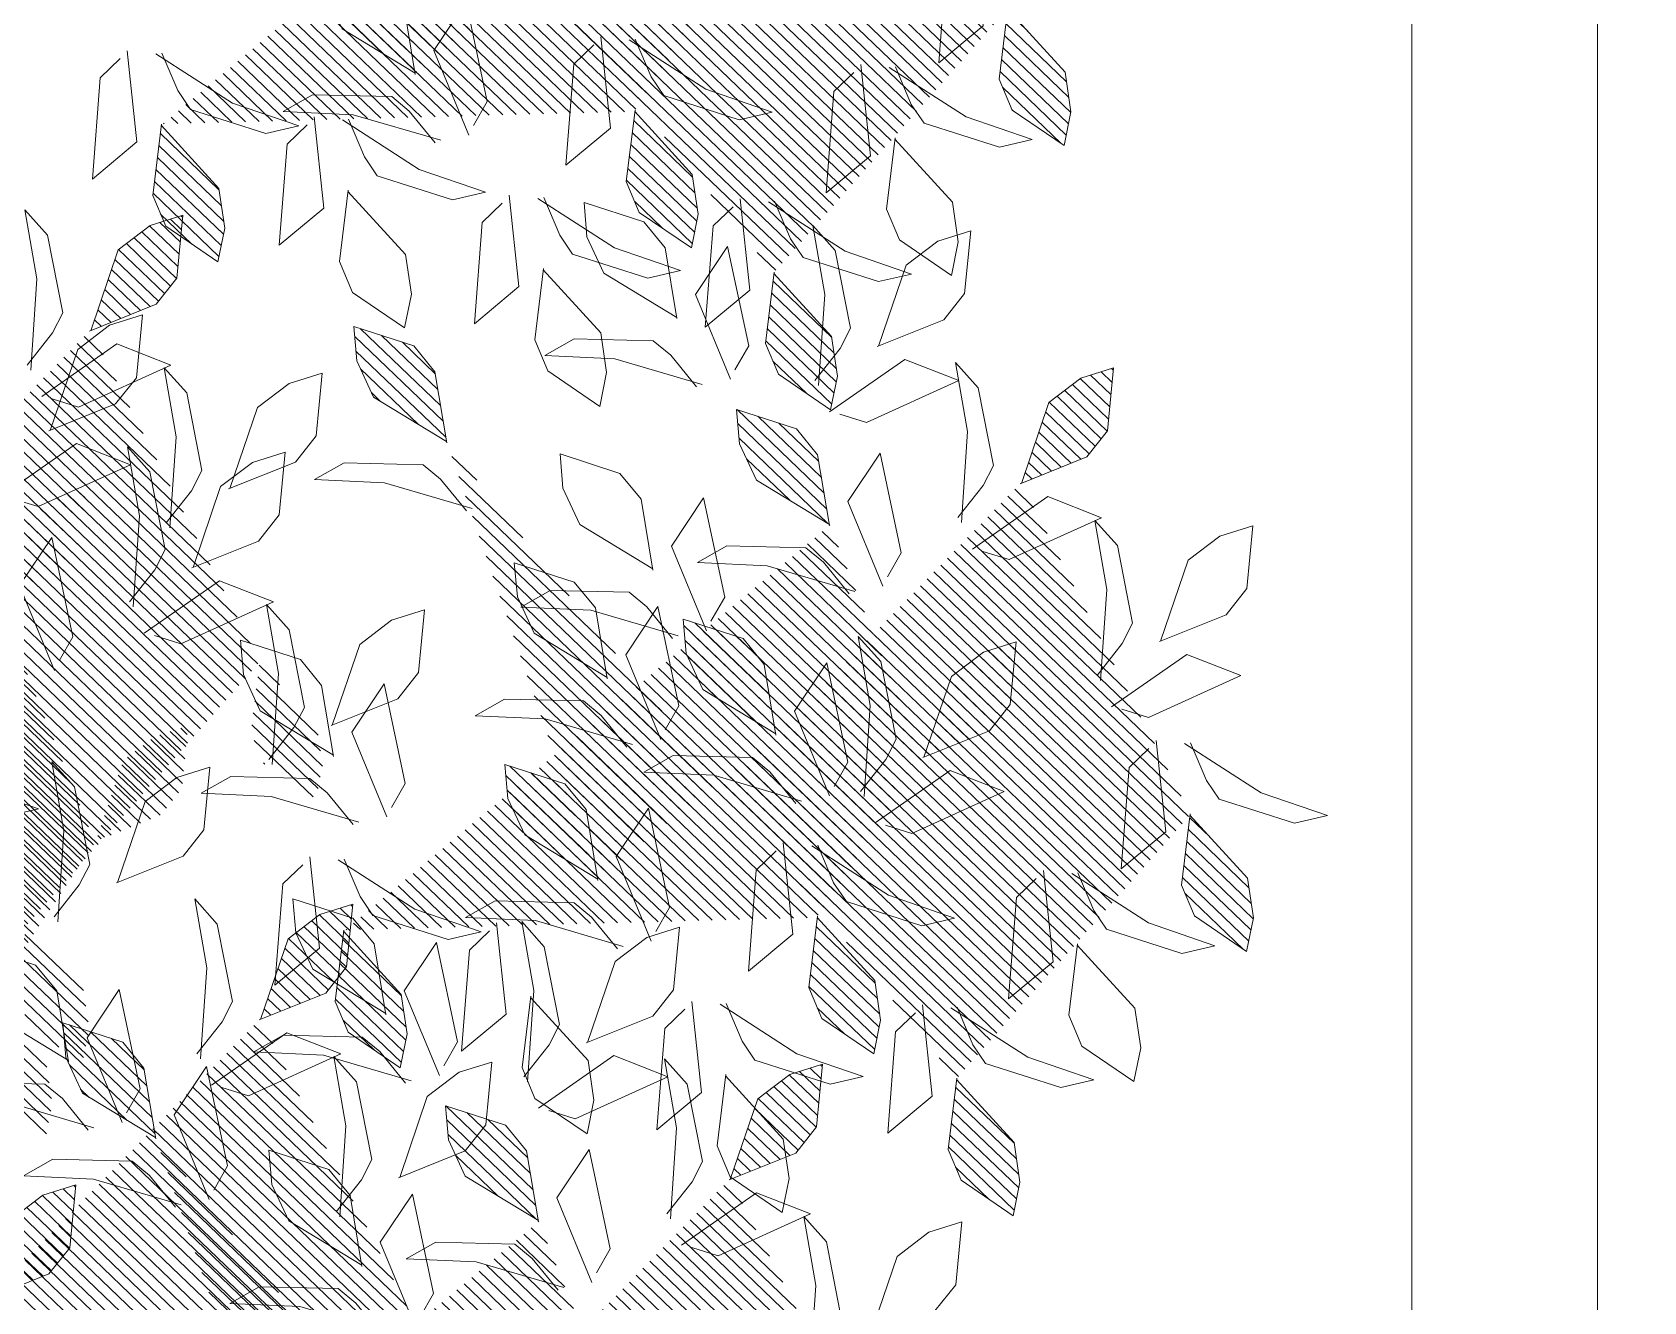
# Model space of a CAD drawing. Header units: millimetres. Extents: x 29001 to 40804, y -8833 to -5892.
# Drawn here: x 29479.36 to 29496.73, y -8328.77 to -8315.09 of the extents above; entities that cross this region are included whole.
import ezdxf

# ---------------------------------------------------------------- set-up
doc = ezdxf.new("R2010")
doc.units = ezdxf.units.MM
doc.layers.get('0').update_dxf_attribs({"lineweight": 0})
doc.layers.add('250', color=250, linetype='Continuous', lineweight=0)
doc.layers.add('xxx_Auto_Tefris_Tefris', color=32, linetype='Continuous', lineweight=0)
pattern_1 = [(45, (-1654802.367715, 54993.529817), (-0.0105615167031, 0.0105615167031), [])]
pattern_2 = [(45, (-1654802.840952, 54994.59927), (-0.0105615167031, 0.0105615167031), [])]
pattern_3 = [(45, (-1654802.583758, 54995.853821), (-0.0105615167031, 0.0105615167031), [])]
pattern_4 = [(45, (-1654801.403256, 54994.865313), (-0.0105615167031, 0.0105615167031), [])]

# ---------------------------------------------------------------- blocks, each defined once
blk = doc.blocks.new('U1')
at = {"lineweight": 0, "true_color": 0x6c822b}
h = blk.add_hatch(dxfattribs=at)
h.set_pattern_fill('ANSI31', color=67, scale=0.11949, style=0)
h.set_pattern_definition(pattern_3)
edge = h.paths.add_edge_path()
edge.add_line((-2359703.9731, 78421.9531), (-2359703.9572, 78422.0633))
edge.add_line((-2359703.9572, 78422.0633), (-2359703.9252, 78422.1041))
edge.add_line((-2359703.9252, 78422.1041), (-2359703.8329, 78422.1361))
edge.add_line((-2359703.8329, 78422.1361), (-2359703.8364, 78422.0828))
edge.add_line((-2359703.8364, 78422.0828), (-2359703.8613, 78422.0261))
edge.add_line((-2359703.8613, 78422.0261), (-2359703.9732, 78421.9551))
edge.add_line((-2359704.254, 78422.1725), (-2359704.2381, 78422.2828))
edge.add_line((-2359704.2381, 78422.2828), (-2359704.2061, 78422.3236))
edge.add_line((-2359704.2061, 78422.3236), (-2359704.1138, 78422.3555))
edge.add_line((-2359704.1138, 78422.3555), (-2359704.1173, 78422.3023))
edge.add_line((-2359704.1173, 78422.3023), (-2359704.1422, 78422.2455))
edge.add_line((-2359704.1422, 78422.2455), (-2359704.254, 78422.1745))
edge.add_line((-2359704.6405, 78422.5546), (-2359704.7447, 78422.5939))
edge.add_line((-2359704.7447, 78422.5939), (-2359704.7776, 78422.6339))
edge.add_line((-2359704.7776, 78422.6339), (-2359704.789, 78422.7309))
edge.add_line((-2359704.789, 78422.7309), (-2359704.7377, 78422.716))
edge.add_line((-2359704.7377, 78422.716), (-2359704.6876, 78422.6795))
edge.add_line((-2359704.6876, 78422.6795), (-2359704.6424, 78422.555))
edge.add_line((-2359704.8937, 78422.0377), (-2359704.8779, 78421.9274))
edge.add_line((-2359704.8779, 78421.9274), (-2359704.897, 78421.8792))
edge.add_line((-2359704.897, 78421.8792), (-2359704.9766, 78421.8225))
edge.add_line((-2359704.9766, 78421.8225), (-2359704.9882, 78421.8746))
edge.add_line((-2359704.9882, 78421.8746), (-2359704.9804, 78421.9361))
edge.add_line((-2359704.9804, 78421.9361), (-2359704.8931, 78422.0358))
edge.add_line((-2359704.5233, 78421.6356), (-2359704.5075, 78421.5253))
edge.add_line((-2359704.5075, 78421.5253), (-2359704.5267, 78421.4771))
edge.add_line((-2359704.5267, 78421.4771), (-2359704.6062, 78421.4204))
edge.add_line((-2359704.6062, 78421.4204), (-2359704.6178, 78421.4725))
edge.add_line((-2359704.6178, 78421.4725), (-2359704.61, 78421.534))
edge.add_line((-2359704.61, 78421.534), (-2359704.5227, 78421.6337))
edge.add_line((-2359703.7529, 78422.6363), (-2359703.737, 78422.7465))
edge.add_line((-2359703.737, 78422.7465), (-2359703.705, 78422.7873))
edge.add_line((-2359703.705, 78422.7873), (-2359703.6127, 78422.8193))
edge.add_line((-2359703.6127, 78422.8193), (-2359703.6162, 78422.7661))
edge.add_line((-2359703.6162, 78422.7661), (-2359703.6411, 78422.7093))
edge.add_line((-2359703.6411, 78422.7093), (-2359703.753, 78422.6383))
h = blk.add_hatch(dxfattribs=at)
h.set_pattern_fill('ANSI31', color=67, scale=0.11949, style=0)
h.set_pattern_definition(pattern_3)
edge = h.paths.add_edge_path()
edge.add_line((-2359704.3435, 78422.4956), (-2359704.3275, 78422.6059))
edge.add_line((-2359704.3275, 78422.6059), (-2359704.2956, 78422.6467))
edge.add_line((-2359704.2956, 78422.6467), (-2359704.2033, 78422.6786))
edge.add_line((-2359704.2033, 78422.6786), (-2359704.2068, 78422.6254))
edge.add_line((-2359704.2068, 78422.6254), (-2359704.2317, 78422.5686))
edge.add_line((-2359704.2317, 78422.5686), (-2359704.3435, 78422.4976))
edge.add_line((-2359704.4808, 78422.1333), (-2359704.585, 78422.1726))
edge.add_line((-2359704.585, 78422.1726), (-2359704.618, 78422.2126))
edge.add_line((-2359704.618, 78422.2126), (-2359704.6293, 78422.3097))
edge.add_line((-2359704.6293, 78422.3097), (-2359704.5781, 78422.2947))
edge.add_line((-2359704.5781, 78422.2947), (-2359704.528, 78422.2582))
edge.add_line((-2359704.528, 78422.2582), (-2359704.4827, 78422.1337))
edge.add_line((-2359704.3126, 78421.8909), (-2359704.2968, 78421.7806))
edge.add_line((-2359704.2968, 78421.7806), (-2359704.3159, 78421.7324))
edge.add_line((-2359704.3159, 78421.7324), (-2359704.3955, 78421.6757))
edge.add_line((-2359704.3955, 78421.6757), (-2359704.4071, 78421.7278))
edge.add_line((-2359704.4071, 78421.7278), (-2359704.3993, 78421.7893))
edge.add_line((-2359704.3993, 78421.7893), (-2359704.312, 78421.889))
edge.add_line((-2359703.5782, 78421.8845), (-2359703.5624, 78421.7742))
edge.add_line((-2359703.5624, 78421.7742), (-2359703.5816, 78421.7261))
edge.add_line((-2359703.5816, 78421.7261), (-2359703.6612, 78421.6694))
edge.add_line((-2359703.6612, 78421.6694), (-2359703.6728, 78421.7214))
edge.add_line((-2359703.6728, 78421.7214), (-2359703.6649, 78421.7829))
edge.add_line((-2359703.6649, 78421.7829), (-2359703.5776, 78421.8826))
h = blk.add_hatch(dxfattribs=at)
h.set_pattern_fill('ANSI31', color=67, scale=0.11949, style=0)
h.set_pattern_definition(pattern_4)
edge = h.paths.add_edge_path()
edge.add_line((-2359702.7926, 78420.9646), (-2359702.7767, 78421.0748))
edge.add_line((-2359702.7767, 78421.0748), (-2359702.7447, 78421.1156))
edge.add_line((-2359702.7447, 78421.1156), (-2359702.6524, 78421.1476))
edge.add_line((-2359702.6524, 78421.1476), (-2359702.6559, 78421.0943))
edge.add_line((-2359702.6559, 78421.0943), (-2359702.6808, 78421.0375))
edge.add_line((-2359702.6808, 78421.0375), (-2359702.7927, 78420.9666))
edge.add_line((-2359703.0735, 78421.184), (-2359703.0575, 78421.2943))
edge.add_line((-2359703.0575, 78421.2943), (-2359703.0256, 78421.3351))
edge.add_line((-2359703.0256, 78421.3351), (-2359702.9333, 78421.367))
edge.add_line((-2359702.9333, 78421.367), (-2359702.9368, 78421.3138))
edge.add_line((-2359702.9368, 78421.3138), (-2359702.9617, 78421.257))
edge.add_line((-2359702.9617, 78421.257), (-2359703.0735, 78421.186))
edge.add_line((-2359703.4599, 78421.5661), (-2359703.5642, 78421.6054))
edge.add_line((-2359703.5642, 78421.6054), (-2359703.5971, 78421.6454))
edge.add_line((-2359703.5971, 78421.6454), (-2359703.6085, 78421.7424))
edge.add_line((-2359703.6085, 78421.7424), (-2359703.5572, 78421.7275))
edge.add_line((-2359703.5572, 78421.7275), (-2359703.5071, 78421.691))
edge.add_line((-2359703.5071, 78421.691), (-2359703.4619, 78421.5665))
edge.add_line((-2359703.7132, 78421.0492), (-2359703.6974, 78420.9389))
edge.add_line((-2359703.6974, 78420.9389), (-2359703.7165, 78420.8907))
edge.add_line((-2359703.7165, 78420.8907), (-2359703.7961, 78420.834))
edge.add_line((-2359703.7961, 78420.834), (-2359703.8077, 78420.8861))
edge.add_line((-2359703.8077, 78420.8861), (-2359703.7999, 78420.9476))
edge.add_line((-2359703.7999, 78420.9476), (-2359703.7126, 78421.0473))
edge.add_line((-2359703.3428, 78420.647), (-2359703.327, 78420.5368))
edge.add_line((-2359703.327, 78420.5368), (-2359703.3462, 78420.4886))
edge.add_line((-2359703.3462, 78420.4886), (-2359703.4257, 78420.4319))
edge.add_line((-2359703.4257, 78420.4319), (-2359703.4373, 78420.484))
edge.add_line((-2359703.4373, 78420.484), (-2359703.4295, 78420.5455))
edge.add_line((-2359703.4295, 78420.5455), (-2359703.3422, 78420.6452))
edge.add_line((-2359702.5724, 78421.6478), (-2359702.5565, 78421.758))
edge.add_line((-2359702.5565, 78421.758), (-2359702.5245, 78421.7988))
edge.add_line((-2359702.5245, 78421.7988), (-2359702.4322, 78421.8308))
edge.add_line((-2359702.4322, 78421.8308), (-2359702.4357, 78421.7775))
edge.add_line((-2359702.4357, 78421.7775), (-2359702.4606, 78421.7208))
edge.add_line((-2359702.4606, 78421.7208), (-2359702.5725, 78421.6498))
at = {"lineweight": 0}
h = blk.add_hatch(dxfattribs=at)
h.set_pattern_fill('ANSI31', color=41, scale=0.11949, style=0)
h.set_pattern_definition(pattern_4)
edge = h.paths.add_edge_path()
edge.add_line((-2359703.163, 78421.5071), (-2359703.147, 78421.6173))
edge.add_line((-2359703.147, 78421.6173), (-2359703.1151, 78421.6582))
edge.add_line((-2359703.1151, 78421.6582), (-2359703.0228, 78421.6901))
edge.add_line((-2359703.0228, 78421.6901), (-2359703.0263, 78421.6369))
edge.add_line((-2359703.0263, 78421.6369), (-2359703.0512, 78421.5801))
edge.add_line((-2359703.0512, 78421.5801), (-2359703.163, 78421.5091))
edge.add_line((-2359703.3003, 78421.1448), (-2359703.4045, 78421.1841))
edge.add_line((-2359703.4045, 78421.1841), (-2359703.4375, 78421.2241))
edge.add_line((-2359703.4375, 78421.2241), (-2359703.4488, 78421.3212))
edge.add_line((-2359703.4488, 78421.3212), (-2359703.3976, 78421.3062))
edge.add_line((-2359703.3976, 78421.3062), (-2359703.3475, 78421.2697))
edge.add_line((-2359703.3475, 78421.2697), (-2359703.3022, 78421.1452))
edge.add_line((-2359703.1321, 78420.9024), (-2359703.1163, 78420.7921))
edge.add_line((-2359703.1163, 78420.7921), (-2359703.1354, 78420.7439))
edge.add_line((-2359703.1354, 78420.7439), (-2359703.215, 78420.6872))
edge.add_line((-2359703.215, 78420.6872), (-2359703.2266, 78420.7393))
edge.add_line((-2359703.2266, 78420.7393), (-2359703.2188, 78420.8008))
edge.add_line((-2359703.2188, 78420.8008), (-2359703.1315, 78420.9005))
edge.add_line((-2359702.3977, 78420.896), (-2359702.3819, 78420.7857))
edge.add_line((-2359702.3819, 78420.7857), (-2359702.4011, 78420.7375))
edge.add_line((-2359702.4011, 78420.7375), (-2359702.4806, 78420.6809))
edge.add_line((-2359702.4806, 78420.6809), (-2359702.4923, 78420.7329))
edge.add_line((-2359702.4923, 78420.7329), (-2359702.4844, 78420.7944))
edge.add_line((-2359702.4844, 78420.7944), (-2359702.3971, 78420.8941))
h = blk.add_hatch(dxfattribs=at)
h.set_pattern_fill('ANSI31', color=63, scale=0.11949, style=0)
h.set_pattern_definition(pattern_2)
edge = h.paths.add_edge_path()
edge.add_line((-2359704.2303, 78420.6985), (-2359704.2144, 78420.8088))
edge.add_line((-2359704.2144, 78420.8088), (-2359704.1824, 78420.8496))
edge.add_line((-2359704.1824, 78420.8496), (-2359704.0901, 78420.8815))
edge.add_line((-2359704.0901, 78420.8815), (-2359704.0936, 78420.8283))
edge.add_line((-2359704.0936, 78420.8283), (-2359704.1185, 78420.7715))
edge.add_line((-2359704.1185, 78420.7715), (-2359704.2304, 78420.7005))
edge.add_line((-2359704.5112, 78420.918), (-2359704.4952, 78421.0282))
edge.add_line((-2359704.4952, 78421.0282), (-2359704.4633, 78421.069))
edge.add_line((-2359704.4633, 78421.069), (-2359704.371, 78421.101))
edge.add_line((-2359704.371, 78421.101), (-2359704.3745, 78421.0477))
edge.add_line((-2359704.3745, 78421.0477), (-2359704.3994, 78420.991))
edge.add_line((-2359704.3994, 78420.991), (-2359704.5112, 78420.92))
edge.add_line((-2359704.8976, 78421.3), (-2359705.0019, 78421.3393))
edge.add_line((-2359705.0019, 78421.3393), (-2359705.0348, 78421.3793))
edge.add_line((-2359705.0348, 78421.3793), (-2359705.0461, 78421.4764))
edge.add_line((-2359705.0461, 78421.4764), (-2359704.9949, 78421.4614))
edge.add_line((-2359704.9949, 78421.4614), (-2359704.9448, 78421.4249))
edge.add_line((-2359704.9448, 78421.4249), (-2359704.8996, 78421.3004))
edge.add_line((-2359705.1509, 78420.7831), (-2359705.1351, 78420.6729))
edge.add_line((-2359705.1351, 78420.6729), (-2359705.1542, 78420.6247))
edge.add_line((-2359705.1542, 78420.6247), (-2359705.2338, 78420.568))
edge.add_line((-2359705.2338, 78420.568), (-2359705.2454, 78420.6201))
edge.add_line((-2359705.2454, 78420.6201), (-2359705.2376, 78420.6816))
edge.add_line((-2359705.2376, 78420.6816), (-2359705.1503, 78420.7812))
edge.add_line((-2359704.7805, 78420.381), (-2359704.7647, 78420.2707))
edge.add_line((-2359704.7647, 78420.2707), (-2359704.7839, 78420.2226))
edge.add_line((-2359704.7839, 78420.2226), (-2359704.8634, 78420.1659))
edge.add_line((-2359704.8634, 78420.1659), (-2359704.875, 78420.218))
edge.add_line((-2359704.875, 78420.218), (-2359704.8672, 78420.2795))
edge.add_line((-2359704.8672, 78420.2795), (-2359704.7799, 78420.3791))
edge.add_line((-2359704.0101, 78421.3817), (-2359703.9942, 78421.492))
edge.add_line((-2359703.9942, 78421.492), (-2359703.9622, 78421.5328))
edge.add_line((-2359703.9622, 78421.5328), (-2359703.8699, 78421.5647))
edge.add_line((-2359703.8699, 78421.5647), (-2359703.8734, 78421.5115))
edge.add_line((-2359703.8734, 78421.5115), (-2359703.8983, 78421.4547))
edge.add_line((-2359703.8983, 78421.4547), (-2359704.0101, 78421.3837))
at = {"lineweight": 0, "true_color": 0x6c822b}
h = blk.add_hatch(dxfattribs=at)
h.set_pattern_fill('ANSI31', color=67, scale=0.11949, style=0)
h.set_pattern_definition(pattern_2)
edge = h.paths.add_edge_path()
edge.add_line((-2359704.6007, 78421.2411), (-2359704.5847, 78421.3513))
edge.add_line((-2359704.5847, 78421.3513), (-2359704.5528, 78421.3921))
edge.add_line((-2359704.5528, 78421.3921), (-2359704.4605, 78421.4241))
edge.add_line((-2359704.4605, 78421.4241), (-2359704.464, 78421.3708))
edge.add_line((-2359704.464, 78421.3708), (-2359704.4889, 78421.314))
edge.add_line((-2359704.4889, 78421.314), (-2359704.6007, 78421.243))
edge.add_line((-2359704.738, 78420.8788), (-2359704.8422, 78420.9181))
edge.add_line((-2359704.8422, 78420.9181), (-2359704.8752, 78420.9581))
edge.add_line((-2359704.8752, 78420.9581), (-2359704.8865, 78421.0551))
edge.add_line((-2359704.8865, 78421.0551), (-2359704.8353, 78421.0402))
edge.add_line((-2359704.8353, 78421.0402), (-2359704.7852, 78421.0037))
edge.add_line((-2359704.7852, 78421.0037), (-2359704.7399, 78420.8792))
edge.add_line((-2359704.5698, 78420.6363), (-2359704.554, 78420.5261))
edge.add_line((-2359704.554, 78420.5261), (-2359704.5731, 78420.4779))
edge.add_line((-2359704.5731, 78420.4779), (-2359704.6527, 78420.4212))
edge.add_line((-2359704.6527, 78420.4212), (-2359704.6643, 78420.4733))
edge.add_line((-2359704.6643, 78420.4733), (-2359704.6565, 78420.5348))
edge.add_line((-2359704.6565, 78420.5348), (-2359704.5692, 78420.6344))
edge.add_line((-2359703.8354, 78420.6299), (-2359703.8196, 78420.5197))
edge.add_line((-2359703.8196, 78420.5197), (-2359703.8388, 78420.4715))
edge.add_line((-2359703.8388, 78420.4715), (-2359703.9183, 78420.4148))
edge.add_line((-2359703.9183, 78420.4148), (-2359703.93, 78420.4669))
edge.add_line((-2359703.93, 78420.4669), (-2359703.9221, 78420.5284))
edge.add_line((-2359703.9221, 78420.5284), (-2359703.8348, 78420.628))
at = {"lineweight": 0}
h = blk.add_hatch(dxfattribs=at)
h.set_pattern_fill('ANSI31', color=41, scale=0.11949, style=0)
h.set_pattern_definition([(45, (-1654801.554443, 54994.495261), (-0.0105615167031, 0.0105615167031), [])])
edge = h.paths.add_edge_path()
edge.add_line((-2359703.3142, 78421.1371), (-2359703.2982, 78421.2473))
edge.add_line((-2359703.2982, 78421.2473), (-2359703.2663, 78421.2881))
edge.add_line((-2359703.2663, 78421.2881), (-2359703.1739, 78421.3201))
edge.add_line((-2359703.1739, 78421.3201), (-2359703.1775, 78421.2668))
edge.add_line((-2359703.1775, 78421.2668), (-2359703.2024, 78421.21))
edge.add_line((-2359703.2024, 78421.21), (-2359703.3142, 78421.139))
edge.add_line((-2359703.4515, 78420.7748), (-2359703.5557, 78420.8141))
edge.add_line((-2359703.5557, 78420.8141), (-2359703.5887, 78420.8541))
edge.add_line((-2359703.5887, 78420.8541), (-2359703.6, 78420.9511))
edge.add_line((-2359703.6, 78420.9511), (-2359703.5488, 78420.9362))
edge.add_line((-2359703.5488, 78420.9362), (-2359703.4987, 78420.8997))
edge.add_line((-2359703.4987, 78420.8997), (-2359703.4534, 78420.7751))
edge.add_line((-2359703.2833, 78420.5323), (-2359703.2675, 78420.422))
edge.add_line((-2359703.2675, 78420.422), (-2359703.2866, 78420.3739))
edge.add_line((-2359703.2866, 78420.3739), (-2359703.3662, 78420.3172))
edge.add_line((-2359703.3662, 78420.3172), (-2359703.3778, 78420.3693))
edge.add_line((-2359703.3778, 78420.3693), (-2359703.37, 78420.4308))
edge.add_line((-2359703.37, 78420.4308), (-2359703.2827, 78420.5304))
edge.add_line((-2359702.5489, 78420.5259), (-2359702.5331, 78420.4157))
edge.add_line((-2359702.5331, 78420.4157), (-2359702.5523, 78420.3675))
edge.add_line((-2359702.5523, 78420.3675), (-2359702.6318, 78420.3108))
edge.add_line((-2359702.6318, 78420.3108), (-2359702.6434, 78420.3629))
edge.add_line((-2359702.6434, 78420.3629), (-2359702.6356, 78420.4244))
edge.add_line((-2359702.6356, 78420.4244), (-2359702.5483, 78420.524))
at = {"lineweight": 0, "true_color": 0x6c822b}
h = blk.add_hatch(dxfattribs=at)
h.set_pattern_fill('ANSI31', color=67, scale=0.11949, style=0)
h.set_pattern_definition([(45, (-1654801.644563, 54993.792634), (-0.0105615167031, 0.0105615167031), [])])
edge = h.paths.add_edge_path()
edge.add_line((-2359703.0339, 78419.8919), (-2359703.018, 78420.0021))
edge.add_line((-2359703.018, 78420.0021), (-2359702.986, 78420.043))
edge.add_line((-2359702.986, 78420.043), (-2359702.8937, 78420.0749))
edge.add_line((-2359702.8937, 78420.0749), (-2359702.8972, 78420.0217))
edge.add_line((-2359702.8972, 78420.0217), (-2359702.9221, 78419.9649))
edge.add_line((-2359702.9221, 78419.9649), (-2359703.034, 78419.8939))
edge.add_line((-2359703.3148, 78420.1114), (-2359703.2989, 78420.2216))
edge.add_line((-2359703.2989, 78420.2216), (-2359703.2669, 78420.2624))
edge.add_line((-2359703.2669, 78420.2624), (-2359703.1746, 78420.2944))
edge.add_line((-2359703.1746, 78420.2944), (-2359703.1781, 78420.2411))
edge.add_line((-2359703.1781, 78420.2411), (-2359703.203, 78420.1843))
edge.add_line((-2359703.203, 78420.1843), (-2359703.3148, 78420.1133))
edge.add_line((-2359703.7013, 78420.4934), (-2359703.8055, 78420.5327))
edge.add_line((-2359703.8055, 78420.5327), (-2359703.8384, 78420.5727))
edge.add_line((-2359703.8384, 78420.5727), (-2359703.8498, 78420.6697))
edge.add_line((-2359703.8498, 78420.6697), (-2359703.7985, 78420.6548))
edge.add_line((-2359703.7985, 78420.6548), (-2359703.7484, 78420.6183))
edge.add_line((-2359703.7484, 78420.6183), (-2359703.7032, 78420.4938))
edge.add_line((-2359703.9545, 78419.9765), (-2359703.9387, 78419.8662))
edge.add_line((-2359703.9387, 78419.8662), (-2359703.9578, 78419.8181))
edge.add_line((-2359703.9578, 78419.8181), (-2359704.0374, 78419.7614))
edge.add_line((-2359704.0374, 78419.7614), (-2359704.049, 78419.8134))
edge.add_line((-2359704.049, 78419.8134), (-2359704.0412, 78419.8749))
edge.add_line((-2359704.0412, 78419.8749), (-2359703.9539, 78419.9746))
edge.add_line((-2359703.5841, 78419.5744), (-2359703.5683, 78419.4641))
edge.add_line((-2359703.5683, 78419.4641), (-2359703.5875, 78419.4159))
edge.add_line((-2359703.5875, 78419.4159), (-2359703.667, 78419.3592))
edge.add_line((-2359703.667, 78419.3592), (-2359703.6786, 78419.4113))
edge.add_line((-2359703.6786, 78419.4113), (-2359703.6708, 78419.4728))
edge.add_line((-2359703.6708, 78419.4728), (-2359703.5835, 78419.5725))
edge.add_line((-2359702.8137, 78420.5751), (-2359702.7978, 78420.6853))
edge.add_line((-2359702.7978, 78420.6853), (-2359702.7658, 78420.7262))
edge.add_line((-2359702.7658, 78420.7262), (-2359702.6735, 78420.7581))
edge.add_line((-2359702.6735, 78420.7581), (-2359702.677, 78420.7049))
edge.add_line((-2359702.677, 78420.7049), (-2359702.7019, 78420.6481))
edge.add_line((-2359702.7019, 78420.6481), (-2359702.8138, 78420.5771))
at = {"lineweight": 0}
h = blk.add_hatch(dxfattribs=at)
h.set_pattern_fill('ANSI31', color=63, scale=0.11949, style=0)
h.set_pattern_definition(pattern_1)
edge = h.paths.add_edge_path()
edge.add_line((-2359703.7571, 78419.6291), (-2359703.7411, 78419.7393))
edge.add_line((-2359703.7411, 78419.7393), (-2359703.7092, 78419.7801))
edge.add_line((-2359703.7092, 78419.7801), (-2359703.6169, 78419.8121))
edge.add_line((-2359703.6169, 78419.8121), (-2359703.6204, 78419.7588))
edge.add_line((-2359703.6204, 78419.7588), (-2359703.6453, 78419.702))
edge.add_line((-2359703.6453, 78419.702), (-2359703.7571, 78419.6311))
edge.add_line((-2359704.0379, 78419.8485), (-2359704.022, 78419.9588))
edge.add_line((-2359704.022, 78419.9588), (-2359703.9901, 78419.9996))
edge.add_line((-2359703.9901, 78419.9996), (-2359703.8977, 78420.0315))
edge.add_line((-2359703.8977, 78420.0315), (-2359703.9013, 78419.9783))
edge.add_line((-2359703.9013, 78419.9783), (-2359703.9261, 78419.9215))
edge.add_line((-2359703.9261, 78419.9215), (-2359704.038, 78419.8505))
edge.add_line((-2359704.4244, 78420.2306), (-2359704.5286, 78420.2699))
edge.add_line((-2359704.5286, 78420.2699), (-2359704.5616, 78420.3099))
edge.add_line((-2359704.5616, 78420.3099), (-2359704.5729, 78420.4069))
edge.add_line((-2359704.5729, 78420.4069), (-2359704.5217, 78420.392))
edge.add_line((-2359704.5217, 78420.392), (-2359704.4716, 78420.3555))
edge.add_line((-2359704.4716, 78420.3555), (-2359704.4263, 78420.231))
edge.add_line((-2359704.6776, 78419.7137), (-2359704.6618, 78419.6034))
edge.add_line((-2359704.6618, 78419.6034), (-2359704.681, 78419.5552))
edge.add_line((-2359704.681, 78419.5552), (-2359704.7606, 78419.4985))
edge.add_line((-2359704.7606, 78419.4985), (-2359704.7722, 78419.5506))
edge.add_line((-2359704.7722, 78419.5506), (-2359704.7643, 78419.6121))
edge.add_line((-2359704.7643, 78419.6121), (-2359704.6771, 78419.7118))
edge.add_line((-2359704.3073, 78419.3115), (-2359704.2915, 78419.2013))
edge.add_line((-2359704.2915, 78419.2013), (-2359704.3106, 78419.1531))
edge.add_line((-2359704.3106, 78419.1531), (-2359704.3902, 78419.0964))
edge.add_line((-2359704.3902, 78419.0964), (-2359704.4018, 78419.1485))
edge.add_line((-2359704.4018, 78419.1485), (-2359704.394, 78419.21))
edge.add_line((-2359704.394, 78419.21), (-2359704.3067, 78419.3097))
edge.add_line((-2359703.5369, 78420.3123), (-2359703.5209, 78420.4225))
edge.add_line((-2359703.5209, 78420.4225), (-2359703.489, 78420.4633))
edge.add_line((-2359703.489, 78420.4633), (-2359703.3966, 78420.4953))
edge.add_line((-2359703.3966, 78420.4953), (-2359703.4002, 78420.442))
edge.add_line((-2359703.4002, 78420.442), (-2359703.4251, 78420.3853))
edge.add_line((-2359703.4251, 78420.3853), (-2359703.5369, 78420.3143))
h = blk.add_hatch(dxfattribs=at)
h.set_pattern_fill('ANSI31', color=41, scale=0.11949, style=0)
h.set_pattern_definition(pattern_1)
edge = h.paths.add_edge_path()
edge.add_line((-2359704.1274, 78420.1716), (-2359704.1115, 78420.2819))
edge.add_line((-2359704.1115, 78420.2819), (-2359704.0795, 78420.3227))
edge.add_line((-2359704.0795, 78420.3227), (-2359703.9872, 78420.3546))
edge.add_line((-2359703.9872, 78420.3546), (-2359703.9908, 78420.3014))
edge.add_line((-2359703.9908, 78420.3014), (-2359704.0156, 78420.2446))
edge.add_line((-2359704.0156, 78420.2446), (-2359704.1275, 78420.1736))
edge.add_line((-2359704.2648, 78419.8093), (-2359704.369, 78419.8486))
edge.add_line((-2359704.369, 78419.8486), (-2359704.402, 78419.8886))
edge.add_line((-2359704.402, 78419.8886), (-2359704.4133, 78419.9857))
edge.add_line((-2359704.4133, 78419.9857), (-2359704.362, 78419.9707))
edge.add_line((-2359704.362, 78419.9707), (-2359704.3119, 78419.9342))
edge.add_line((-2359704.3119, 78419.9342), (-2359704.2667, 78419.8097))
edge.add_line((-2359704.0966, 78419.5669), (-2359704.0807, 78419.4566))
edge.add_line((-2359704.0807, 78419.4566), (-2359704.0999, 78419.4084))
edge.add_line((-2359704.0999, 78419.4084), (-2359704.1795, 78419.3517))
edge.add_line((-2359704.1795, 78419.3517), (-2359704.1911, 78419.4038))
edge.add_line((-2359704.1911, 78419.4038), (-2359704.1832, 78419.4653))
edge.add_line((-2359704.1832, 78419.4653), (-2359704.096, 78419.565))
edge.add_line((-2359703.3622, 78419.5605), (-2359703.3464, 78419.4502))
edge.add_line((-2359703.3464, 78419.4502), (-2359703.3655, 78419.402))
edge.add_line((-2359703.3655, 78419.402), (-2359703.4451, 78419.3454))
edge.add_line((-2359703.4451, 78419.3454), (-2359703.4567, 78419.3974))
edge.add_line((-2359703.4567, 78419.3974), (-2359703.4489, 78419.4589))
edge.add_line((-2359703.4489, 78419.4589), (-2359703.3616, 78419.5586))
at = {"lineweight": 0, "true_color": 0x6c822b}
h = blk.add_hatch(dxfattribs=at)
h.set_pattern_fill('ANSI31', color=67, scale=0.11949, style=0)
h.set_pattern_definition([(45, (-1654801.206286, 54993.366467), (-0.0105615167031, 0.0105615167031), [])])
edge = h.paths.add_edge_path()
edge.add_line((-2359702.5956, 78419.4657), (-2359702.5797, 78419.576))
edge.add_line((-2359702.5797, 78419.576), (-2359702.5477, 78419.6168))
edge.add_line((-2359702.5477, 78419.6168), (-2359702.4554, 78419.6487))
edge.add_line((-2359702.4554, 78419.6487), (-2359702.459, 78419.5955))
edge.add_line((-2359702.459, 78419.5955), (-2359702.4838, 78419.5387))
edge.add_line((-2359702.4838, 78419.5387), (-2359702.5957, 78419.4677))
edge.add_line((-2359702.8765, 78419.6852), (-2359702.8606, 78419.7954))
edge.add_line((-2359702.8606, 78419.7954), (-2359702.8286, 78419.8362))
edge.add_line((-2359702.8286, 78419.8362), (-2359702.7363, 78419.8682))
edge.add_line((-2359702.7363, 78419.8682), (-2359702.7398, 78419.8149))
edge.add_line((-2359702.7398, 78419.8149), (-2359702.7647, 78419.7582))
edge.add_line((-2359702.7647, 78419.7582), (-2359702.8766, 78419.6872))
edge.add_line((-2359703.263, 78420.0672), (-2359703.3672, 78420.1065))
edge.add_line((-2359703.3672, 78420.1065), (-2359703.4002, 78420.1465))
edge.add_line((-2359703.4002, 78420.1465), (-2359703.4115, 78420.2436))
edge.add_line((-2359703.4115, 78420.2436), (-2359703.3603, 78420.2286))
edge.add_line((-2359703.3603, 78420.2286), (-2359703.3101, 78420.1921))
edge.add_line((-2359703.3101, 78420.1921), (-2359703.2649, 78420.0676))
edge.add_line((-2359703.5162, 78419.5503), (-2359703.5004, 78419.4401))
edge.add_line((-2359703.5004, 78419.4401), (-2359703.5196, 78419.3919))
edge.add_line((-2359703.5196, 78419.3919), (-2359703.5991, 78419.3352))
edge.add_line((-2359703.5991, 78419.3352), (-2359703.6107, 78419.3873))
edge.add_line((-2359703.6107, 78419.3873), (-2359703.6029, 78419.4488))
edge.add_line((-2359703.6029, 78419.4488), (-2359703.5156, 78419.5484))
edge.add_line((-2359703.1458, 78419.1482), (-2359703.13, 78419.0379))
edge.add_line((-2359703.13, 78419.0379), (-2359703.1492, 78418.9898))
edge.add_line((-2359703.1492, 78418.9898), (-2359703.2288, 78418.9331))
edge.add_line((-2359703.2288, 78418.9331), (-2359703.2404, 78418.9852))
edge.add_line((-2359703.2404, 78418.9852), (-2359703.2325, 78419.0467))
edge.add_line((-2359703.2325, 78419.0467), (-2359703.1453, 78419.1463))
edge.add_line((-2359702.3754, 78420.1489), (-2359702.3595, 78420.2592))
edge.add_line((-2359702.3595, 78420.2592), (-2359702.3275, 78420.3))
edge.add_line((-2359702.3275, 78420.3), (-2359702.2352, 78420.3319))
edge.add_line((-2359702.2352, 78420.3319), (-2359702.2388, 78420.2787))
edge.add_line((-2359702.2388, 78420.2787), (-2359702.2636, 78420.2219))
edge.add_line((-2359702.2636, 78420.2219), (-2359702.3755, 78420.1509))
at = {"color": 67, "lineweight": 0, "true_color": 0x6c822b}
for points in [[(-2359704.8318, 78422.1403), (-2359704.8002, 78422.1112), (-2359704.7848, 78421.9546), (-2359704.855, 78422.0107), (-2359704.843, 78422.1523)], [(-2359703.9731, 78421.9531), (-2359703.9572, 78422.0633), (-2359703.9252, 78422.1041), (-2359703.8329, 78422.1361), (-2359703.8364, 78422.0828), (-2359703.8613, 78422.0261), (-2359703.9732, 78421.9551)], [(-2359704.0615, 78421.8721), (-2359704.0836, 78421.9089), (-2359704.0541, 78422.0635), (-2359704.0026, 78421.9899), (-2359704.0541, 78421.8574)], [(-2359704.3153, 78422.0009), (-2359704.3387, 78421.9422), (-2359704.3578, 78421.9125), (-2359704.4738, 78421.8728), (-2359704.5251, 78421.8837), (-2359704.4232, 78421.921), (-2359704.3058, 78422)], [(-2359704.2507, 78421.9935), (-2359704.2191, 78421.9644), (-2359704.2037, 78421.8078), (-2359704.274, 78421.8639), (-2359704.2619, 78422.0055)], [(-2359703.5809, 78421.9945), (-2359703.6044, 78421.9358), (-2359703.6234, 78421.9061), (-2359703.7395, 78421.8665), (-2359703.7908, 78421.8773), (-2359703.6889, 78421.9146), (-2359703.5714, 78421.9936)], [(-2359703.5163, 78421.9871), (-2359703.4847, 78421.958), (-2359703.4694, 78421.8014), (-2359703.5396, 78421.8575), (-2359703.5275, 78421.9991)], [(-2359704.7176, 78421.9498), (-2359704.741, 78421.8911), (-2359704.7601, 78421.8615), (-2359704.8761, 78421.8218), (-2359704.9274, 78421.8326), (-2359704.8255, 78421.87), (-2359704.7081, 78421.9489)], [(-2359704.653, 78421.9424), (-2359704.6214, 78421.9133), (-2359704.606, 78421.7567), (-2359704.6762, 78421.8128), (-2359704.6642, 78421.9545)], [(-2359704.0016, 78421.8468), (-2359703.9625, 78421.8965), (-2359703.9359, 78421.9196), (-2359703.8134, 78421.9249), (-2359703.7672, 78421.9), (-2359703.8755, 78421.8929), (-2359704.0104, 78421.8504)], [(-2359704.3126, 78421.8909), (-2359704.2968, 78421.7806), (-2359704.3159, 78421.7324), (-2359704.3955, 78421.6757), (-2359704.4071, 78421.7278), (-2359704.3993, 78421.7893), (-2359704.312, 78421.889)], [(-2359703.8683, 78421.886), (-2359703.8917, 78421.8273), (-2359703.9108, 78421.7976), (-2359704.0268, 78421.758), (-2359704.0781, 78421.7688), (-2359703.9762, 78421.8061), (-2359703.8588, 78421.8851)], [(-2359703.8037, 78421.8786), (-2359703.7721, 78421.8495), (-2359703.7567, 78421.6929), (-2359703.827, 78421.749), (-2359703.8149, 78421.8906)], [(-2359703.5782, 78421.8845), (-2359703.5624, 78421.7742), (-2359703.5816, 78421.7261), (-2359703.6612, 78421.6694), (-2359703.6728, 78421.7214), (-2359703.6649, 78421.7829), (-2359703.5776, 78421.8826)], [(-2359704.7149, 78421.8398), (-2359704.6991, 78421.7295), (-2359704.7182, 78421.6814), (-2359704.7978, 78421.6247), (-2359704.8094, 78421.6768), (-2359704.8016, 78421.7383), (-2359704.7143, 78421.8379)], [(-2359703.8656, 78421.776), (-2359703.8498, 78421.6657), (-2359703.8689, 78421.6175), (-2359703.9485, 78421.5609), (-2359703.9601, 78421.6129), (-2359703.9523, 78421.6744), (-2359703.865, 78421.7741)], [(-2359704.526, 78421.7455), (-2359704.5495, 78421.6868), (-2359704.5685, 78421.6572), (-2359704.6845, 78421.6175), (-2359704.7358, 78421.6283), (-2359704.6339, 78421.6657), (-2359704.5165, 78421.7446)], [(-2359704.4614, 78421.7382), (-2359704.4298, 78421.7091), (-2359704.4145, 78421.5525), (-2359704.4847, 78421.6086), (-2359704.4726, 78421.7502)], [(-2359704.1684, 78421.7583), (-2359704.1919, 78421.6996), (-2359704.2109, 78421.67), (-2359704.3269, 78421.6303), (-2359704.3782, 78421.6411), (-2359704.2763, 78421.6785), (-2359704.1589, 78421.7574)], [(-2359704.3708, 78421.5666), (-2359704.3549, 78421.6768), (-2359704.3229, 78421.7176), (-2359704.2306, 78421.7496), (-2359704.2341, 78421.6963), (-2359704.259, 78421.6396), (-2359704.3708, 78421.5686)], [(-2359704.1038, 78421.7509), (-2359704.0722, 78421.7218), (-2359704.0569, 78421.5652), (-2359704.1271, 78421.6213), (-2359704.115, 78421.763)], [(-2359703.4599, 78421.5661), (-2359703.5642, 78421.6054), (-2359703.5971, 78421.6454), (-2359703.6085, 78421.7424), (-2359703.5572, 78421.7275), (-2359703.5071, 78421.691), (-2359703.4619, 78421.5665)], [(-2359703.3623, 78421.5154), (-2359703.4024, 78421.5643), (-2359703.4192, 78421.5952), (-2359703.398, 78421.716), (-2359703.3638, 78421.7557), (-2359703.3802, 78421.6484), (-2359703.3677, 78421.5075)], [(-2359704.4592, 78421.4856), (-2359704.4813, 78421.5224), (-2359704.4518, 78421.677), (-2359704.4003, 78421.6034), (-2359704.4518, 78421.4709)], [(-2359704.1657, 78421.6483), (-2359704.1499, 78421.5381), (-2359704.1691, 78421.4899), (-2359704.2486, 78421.4332), (-2359704.2602, 78421.4853), (-2359704.2524, 78421.5468), (-2359704.1651, 78421.6464)], [(-2359703.394, 78421.413), (-2359703.4982, 78421.4523), (-2359703.5312, 78421.4923), (-2359703.5425, 78421.5894), (-2359703.4913, 78421.5744), (-2359703.4412, 78421.5379), (-2359703.396, 78421.4134)], [(-2359704.0101, 78421.3817), (-2359703.9942, 78421.492), (-2359703.9622, 78421.5328), (-2359703.8699, 78421.5647), (-2359703.8734, 78421.5115), (-2359703.8983, 78421.4547), (-2359704.0101, 78421.3837)], [(-2359703.3999, 78421.4623), (-2359703.4406, 78421.4487), (-2359703.5852, 78421.5108), (-2359703.5022, 78421.5452), (-2359703.384, 78421.4664)], [(-2359704.3992, 78421.4603), (-2359704.3602, 78421.51), (-2359704.3335, 78421.5331), (-2359704.211, 78421.5384), (-2359704.1649, 78421.5136), (-2359704.2732, 78421.5065), (-2359704.4081, 78421.4639)], [(-2359703.6707, 78421.3171), (-2359703.7749, 78421.3565), (-2359703.8079, 78421.3965), (-2359703.8192, 78421.4935), (-2359703.7679, 78421.4786), (-2359703.7178, 78421.4421), (-2359703.6726, 78421.3175)], [(-2359703.573, 78421.2665), (-2359703.6131, 78421.3153), (-2359703.6299, 78421.3463), (-2359703.6087, 78421.4671), (-2359703.5745, 78421.5068), (-2359703.5909, 78421.3995), (-2359703.5784, 78421.2586)], [(-2359703.334, 78421.3093), (-2359703.3747, 78421.2957), (-2359703.5193, 78421.3577), (-2359703.4363, 78421.3922), (-2359703.318, 78421.3133)], [(-2359703.6111, 78421.196), (-2359703.7153, 78421.2353), (-2359703.7483, 78421.2753), (-2359703.7596, 78421.3724), (-2359703.7084, 78421.3574), (-2359703.6583, 78421.3209), (-2359703.6131, 78421.1964)], [(-2359703.5135, 78421.1454), (-2359703.5536, 78421.1942), (-2359703.5704, 78421.2252), (-2359703.5492, 78421.346), (-2359703.515, 78421.3857), (-2359703.5314, 78421.2784), (-2359703.5189, 78421.1375)], [(-2359704.689, 78421.1601), (-2359704.7111, 78421.1969), (-2359704.6817, 78421.3515), (-2359704.6301, 78421.2779), (-2359704.6817, 78421.1454)], [(-2359704.3256, 78421.1777), (-2359704.3097, 78421.2879), (-2359704.2777, 78421.3287), (-2359704.1854, 78421.3607), (-2359704.1889, 78421.3074), (-2359704.2138, 78421.2507), (-2359704.3256, 78421.1797)], [(-2359704.0386, 78421.2755), (-2359703.9995, 78421.3252), (-2359703.9729, 78421.3482), (-2359703.8504, 78421.3536), (-2359703.8042, 78421.3287), (-2359703.9125, 78421.3216), (-2359704.0474, 78421.279)], [(-2359704.8376, 78421.1963), (-2359704.8783, 78421.1827), (-2359705.0229, 78421.2447), (-2359704.9399, 78421.2792), (-2359704.8216, 78421.2003)], [(-2359704.414, 78421.0967), (-2359704.4361, 78421.1335), (-2359704.4066, 78421.2881), (-2359704.3551, 78421.2145), (-2359704.4066, 78421.082)], [(-2359703.4025, 78421.0561), (-2359703.4246, 78421.0929), (-2359703.3952, 78421.2475), (-2359703.3436, 78421.1739), (-2359703.3952, 78421.0414)], [(-2359704.6291, 78421.1348), (-2359704.5901, 78421.1845), (-2359704.5634, 78421.2076), (-2359704.4409, 78421.2129), (-2359704.3948, 78421.188), (-2359704.5031, 78421.1809), (-2359704.638, 78421.1383)], [(-2359704.2514, 78421.0107), (-2359704.2354, 78421.121), (-2359704.2035, 78421.1618), (-2359704.1111, 78421.1937), (-2359704.1147, 78421.1405), (-2359704.1395, 78421.0837), (-2359704.2514, 78421.0127)], [(-2359703.5511, 78421.0923), (-2359703.5918, 78421.0786), (-2359703.7364, 78421.1407), (-2359703.6534, 78421.1752), (-2359703.5351, 78421.0963)], [(-2359704.354, 78421.0714), (-2359704.315, 78421.1211), (-2359704.2884, 78421.1442), (-2359704.1658, 78421.1495), (-2359704.1197, 78421.1247), (-2359704.228, 78421.1176), (-2359704.3629, 78421.075)], [(-2359704.3397, 78420.9298), (-2359704.3618, 78420.9666), (-2359704.3324, 78421.1212), (-2359704.2808, 78421.0475), (-2359704.3324, 78420.9151)], [(-2359703.8219, 78420.9471), (-2359703.9261, 78420.9864), (-2359703.9591, 78421.0264), (-2359703.9704, 78421.1234), (-2359703.9191, 78421.1085), (-2359703.869, 78421.072), (-2359703.8238, 78420.9475)], [(-2359703.7242, 78420.8964), (-2359703.7643, 78420.9453), (-2359703.7811, 78420.9762), (-2359703.7599, 78421.097), (-2359703.7257, 78421.1368), (-2359703.7421, 78421.0295), (-2359703.7296, 78420.8885)], [(-2359704.5112, 78420.918), (-2359704.4952, 78421.0282), (-2359704.4633, 78421.069), (-2359704.371, 78421.101), (-2359704.3745, 78421.0477), (-2359704.3994, 78420.991), (-2359704.5112, 78420.92)], [(-2359704.6403, 78420.8281), (-2359704.6805, 78420.8769), (-2359704.6972, 78420.9079), (-2359704.6761, 78421.0287), (-2359704.6419, 78421.0684), (-2359704.6583, 78420.9611), (-2359704.6457, 78420.8202)], [(-2359703.8245, 78420.8994), (-2359703.8086, 78421.0097), (-2359703.7766, 78421.0505), (-2359703.6843, 78421.0824), (-2359703.6878, 78421.0292), (-2359703.7127, 78420.9724), (-2359703.8246, 78420.9014)], [(-2359704.738, 78420.8788), (-2359704.8422, 78420.9181), (-2359704.8752, 78420.9581), (-2359704.8865, 78421.0551), (-2359704.8353, 78421.0402), (-2359704.7852, 78421.0037), (-2359704.7399, 78420.8792)], [(-2359704.5996, 78420.837), (-2359704.6216, 78420.8738), (-2359704.5922, 78421.0284), (-2359704.5406, 78420.9548), (-2359704.5922, 78420.8223)], [(-2359703.9129, 78420.8185), (-2359703.935, 78420.8553), (-2359703.9055, 78421.0099), (-2359703.854, 78420.9362), (-2359703.9055, 78420.8038)], [(-2359704.2798, 78420.9045), (-2359704.2408, 78420.9542), (-2359704.2141, 78420.9772), (-2359704.0916, 78420.9826), (-2359704.0454, 78420.9577), (-2359704.1538, 78420.9506), (-2359704.2887, 78420.908)], [(-2359703.156, 78420.9447), (-2359703.1795, 78420.8861), (-2359703.1985, 78420.8564), (-2359703.3146, 78420.8167), (-2359703.3659, 78420.8276), (-2359703.264, 78420.8649), (-2359703.1465, 78420.9438)], [(-2359703.3865, 78420.6597), (-2359703.4266, 78420.7086), (-2359703.4434, 78420.7396), (-2359703.4222, 78420.8603), (-2359703.388, 78420.9001), (-2359703.4044, 78420.7928), (-2359703.3919, 78420.6518)], [(-2359704.5396, 78420.8117), (-2359704.5006, 78420.8614), (-2359704.4739, 78420.8845), (-2359704.3514, 78420.8898), (-2359704.3053, 78420.865), (-2359704.4136, 78420.8579), (-2359704.5485, 78420.8153)], [(-2359704.2303, 78420.6985), (-2359704.2144, 78420.8088), (-2359704.1824, 78420.8496), (-2359704.0901, 78420.8815), (-2359704.0936, 78420.8283), (-2359704.1185, 78420.7715), (-2359704.2304, 78420.7005)], [(-2359703.853, 78420.7932), (-2359703.8139, 78420.8429), (-2359703.7873, 78420.8659), (-2359703.6648, 78420.8712), (-2359703.6186, 78420.8464), (-2359703.7269, 78420.8393), (-2359703.8618, 78420.7967)], [(-2359703.4841, 78420.7104), (-2359703.5884, 78420.7497), (-2359703.6213, 78420.7897), (-2359703.6326, 78420.8868), (-2359703.5814, 78420.8718), (-2359703.5313, 78420.8353), (-2359703.4861, 78420.7108)], [(-2359704.678, 78420.775), (-2359704.7187, 78420.7614), (-2359704.8633, 78420.8234), (-2359704.7803, 78420.8579), (-2359704.662, 78420.7791)], [(-2359704.3187, 78420.6176), (-2359704.3408, 78420.6544), (-2359704.3113, 78420.8089), (-2359704.2598, 78420.7353), (-2359704.3113, 78420.6028)], [(-2359704.5725, 78420.7463), (-2359704.5959, 78420.6876), (-2359704.615, 78420.658), (-2359704.731, 78420.6183), (-2359704.7823, 78420.6291), (-2359704.6804, 78420.6665), (-2359704.563, 78420.7454)], [(-2359704.5079, 78420.7389), (-2359704.4763, 78420.7098), (-2359704.4609, 78420.5532), (-2359704.5311, 78420.6093), (-2359704.5191, 78420.751)], [(-2359703.7735, 78420.7325), (-2359703.7419, 78420.7035), (-2359703.7266, 78420.5469), (-2359703.7968, 78420.6029), (-2359703.7847, 78420.7446)], [(-2359703.8381, 78420.7399), (-2359703.8616, 78420.6812), (-2359703.8806, 78420.6516), (-2359703.9967, 78420.6119), (-2359704.048, 78420.6227), (-2359703.9461, 78420.6601), (-2359703.8286, 78420.739)], [(-2359704.2588, 78420.5923), (-2359704.2197, 78420.6419), (-2359704.1931, 78420.665), (-2359704.0706, 78420.6703), (-2359704.0244, 78420.6455), (-2359704.1327, 78420.6384), (-2359704.2676, 78420.5958)], [(-2359703.8976, 78420.4971), (-2359703.8816, 78420.6074), (-2359703.8497, 78420.6482), (-2359703.7573, 78420.6801), (-2359703.7609, 78420.6269), (-2359703.7857, 78420.5701), (-2359703.8976, 78420.4991)], [(-2359703.7013, 78420.4934), (-2359703.8055, 78420.5327), (-2359703.8384, 78420.5727), (-2359703.8498, 78420.6697), (-2359703.7985, 78420.6548), (-2359703.7484, 78420.6183), (-2359703.7032, 78420.4938)], [(-2359703.6036, 78420.4427), (-2359703.6437, 78420.4916), (-2359703.6605, 78420.5226), (-2359703.6393, 78420.6433), (-2359703.6051, 78420.6831), (-2359703.6215, 78420.5758), (-2359703.609, 78420.4348)], [(-2359704.2073, 78420.4476), (-2359704.3115, 78420.4869), (-2359704.3445, 78420.5269), (-2359704.3558, 78420.6239), (-2359704.3046, 78420.609), (-2359704.2545, 78420.5725), (-2359704.2092, 78420.448)], [(-2359704.1096, 78420.3969), (-2359704.1497, 78420.4458), (-2359704.1665, 78420.4767), (-2359704.1454, 78420.5975), (-2359704.1112, 78420.6373), (-2359704.1275, 78420.53), (-2359704.115, 78420.389)], [(-2359704.0609, 78420.624), (-2359704.0293, 78420.595), (-2359704.0139, 78420.4383), (-2359704.0842, 78420.4944), (-2359704.0721, 78420.6361)], [(-2359703.8354, 78420.6299), (-2359703.8196, 78420.5197), (-2359703.8388, 78420.4715), (-2359703.9183, 78420.4148), (-2359703.93, 78420.4669), (-2359703.9221, 78420.5284), (-2359703.8348, 78420.628)], [(-2359703.9859, 78420.4162), (-2359704.008, 78420.453), (-2359703.9786, 78420.6075), (-2359703.927, 78420.5339), (-2359703.9786, 78420.4015)], [(-2359703.4043, 78420.4344), (-2359703.3884, 78420.5447), (-2359703.3564, 78420.5855), (-2359703.2641, 78420.6174), (-2359703.2676, 78420.5642), (-2359703.2925, 78420.5074), (-2359703.4043, 78420.4364)], [(-2359703.4927, 78420.3535), (-2359703.5147, 78420.3903), (-2359703.4853, 78420.5448), (-2359703.4337, 78420.4712), (-2359703.4853, 78420.3387)], [(-2359704.1228, 78420.5214), (-2359704.107, 78420.4112), (-2359704.1261, 78420.363), (-2359704.2057, 78420.3063), (-2359704.2173, 78420.3584), (-2359704.2095, 78420.4199), (-2359704.1222, 78420.5195)], [(-2359704.7186, 78420.4836), (-2359704.687, 78420.4545), (-2359704.6717, 78420.2979), (-2359704.7419, 78420.354), (-2359704.7298, 78420.4957)], [(-2359704.4256, 78420.5038), (-2359704.4491, 78420.4451), (-2359704.4681, 78420.4154), (-2359704.5841, 78420.3757), (-2359704.6354, 78420.3866), (-2359704.5335, 78420.4239), (-2359704.4161, 78420.5029)], [(-2359704.361, 78420.4964), (-2359704.3294, 78420.4673), (-2359704.3141, 78420.3107), (-2359704.3843, 78420.3668), (-2359704.3722, 78420.5084)], [(-2359703.5369, 78420.3123), (-2359703.5209, 78420.4225), (-2359703.489, 78420.4633), (-2359703.3966, 78420.4953), (-2359703.4002, 78420.442), (-2359703.4251, 78420.3853), (-2359703.5369, 78420.3143)], [(-2359703.926, 78420.3909), (-2359703.8869, 78420.4406), (-2359703.8603, 78420.4636), (-2359703.7378, 78420.4689), (-2359703.6916, 78420.4441), (-2359703.7999, 78420.437), (-2359703.9349, 78420.3944)], [(-2359703.6412, 78420.3897), (-2359703.6819, 78420.376), (-2359703.8265, 78420.4381), (-2359703.7435, 78420.4726), (-2359703.6253, 78420.3937)], [(-2359704.3267, 78420.1799), (-2359704.3669, 78420.2288), (-2359704.3837, 78420.2597), (-2359704.3625, 78420.3805), (-2359704.3283, 78420.4202), (-2359704.3447, 78420.313), (-2359704.3321, 78420.172)], [(-2359704.1473, 78420.3439), (-2359704.188, 78420.3302), (-2359704.3326, 78420.3923), (-2359704.2496, 78420.4268), (-2359704.1313, 78420.3479)], [(-2359703.912, 78420.2445), (-2359704.0162, 78420.2838), (-2359704.0492, 78420.3238), (-2359704.0605, 78420.4208), (-2359704.0093, 78420.4059), (-2359703.9592, 78420.3694), (-2359703.9139, 78420.2449)], [(-2359703.8143, 78420.1938), (-2359703.8544, 78420.2426), (-2359703.8712, 78420.2736), (-2359703.85, 78420.3944), (-2359703.8158, 78420.4341), (-2359703.8322, 78420.3268), (-2359703.8197, 78420.1859)], [(-2359704.4244, 78420.2306), (-2359704.5286, 78420.2699), (-2359704.5616, 78420.3099), (-2359704.5729, 78420.4069), (-2359704.5217, 78420.392), (-2359704.4716, 78420.3555), (-2359704.4263, 78420.231)], [(-2359704.4229, 78420.3938), (-2359704.4071, 78420.2835), (-2359704.4263, 78420.2353), (-2359704.5058, 78420.1786), (-2359704.5174, 78420.2307), (-2359704.5096, 78420.2922), (-2359704.4223, 78420.3919)], [(-2359703.4327, 78420.3282), (-2359703.3937, 78420.3778), (-2359703.367, 78420.4009), (-2359703.2445, 78420.4062), (-2359703.1984, 78420.3814), (-2359703.3067, 78420.3743), (-2359703.4416, 78420.3317)], [(-2359704.1274, 78420.1716), (-2359704.1115, 78420.2819), (-2359704.0795, 78420.3227), (-2359703.9872, 78420.3546), (-2359703.9908, 78420.3014), (-2359704.0156, 78420.2446), (-2359704.1275, 78420.1736)], [(-2359704.2158, 78420.0907), (-2359704.2379, 78420.1275), (-2359704.2084, 78420.282), (-2359704.1569, 78420.2084), (-2359704.2084, 78420.0759)], [(-2359703.8524, 78420.1082), (-2359703.8364, 78420.2185), (-2359703.8045, 78420.2593), (-2359703.7121, 78420.2912), (-2359703.7157, 78420.238), (-2359703.7405, 78420.1812), (-2359703.8524, 78420.1102)], [(-2359703.5653, 78420.206), (-2359703.5263, 78420.2557), (-2359703.4996, 78420.2788), (-2359703.3771, 78420.2841), (-2359703.331, 78420.2593), (-2359703.4393, 78420.2522), (-2359703.5742, 78420.2096)], [(-2359703.263, 78420.0672), (-2359703.3672, 78420.1065), (-2359703.4002, 78420.1465), (-2359703.4115, 78420.2436), (-2359703.3603, 78420.2286), (-2359703.3101, 78420.1921), (-2359703.2649, 78420.0676)], [(-2359703.9407, 78420.0273), (-2359703.9628, 78420.0641), (-2359703.9334, 78420.2186), (-2359703.8818, 78420.145), (-2359703.9334, 78420.0126)], [(-2359704.3644, 78420.1269), (-2359704.4051, 78420.1132), (-2359704.5497, 78420.1753), (-2359704.4667, 78420.2097), (-2359704.3484, 78420.1309)], [(-2359704.5375, 78419.931), (-2359704.5776, 78419.9798), (-2359704.5944, 78420.0108), (-2359704.5732, 78420.1316), (-2359704.539, 78420.1713), (-2359704.5554, 78420.064), (-2359704.5429, 78419.9231)], [(-2359704.1559, 78420.0653), (-2359704.1168, 78420.115), (-2359704.0902, 78420.1381), (-2359703.9677, 78420.1434), (-2359703.9215, 78420.1186), (-2359704.0298, 78420.1115), (-2359704.1648, 78420.0689)], [(-2359703.8808, 78420.002), (-2359703.8418, 78420.0517), (-2359703.8151, 78420.0747), (-2359703.6926, 78420.08), (-2359703.6464, 78420.0552), (-2359703.7548, 78420.0481), (-2359703.8897, 78420.0055)]]:
    blk.add_lwpolyline(points, dxfattribs=at)
at = {"color": 63, "lineweight": 0}
for points in [[(-2359704.5829, 78421.4664), (-2359704.623, 78421.5152), (-2359704.6398, 78421.5462), (-2359704.6186, 78421.667), (-2359704.5844, 78421.7067), (-2359704.6008, 78421.5994), (-2359704.5882, 78421.4585)], [(-2359704.5233, 78421.6356), (-2359704.5075, 78421.5253), (-2359704.5267, 78421.4771), (-2359704.6062, 78421.4204), (-2359704.6178, 78421.4725), (-2359704.61, 78421.534), (-2359704.5227, 78421.6337)], [(-2359704.6205, 78421.4133), (-2359704.6612, 78421.3997), (-2359704.8058, 78421.4617), (-2359704.7228, 78421.4962), (-2359704.6045, 78421.4173)], [(-2359704.6007, 78421.2411), (-2359704.5847, 78421.3513), (-2359704.5528, 78421.3921), (-2359704.4605, 78421.4241), (-2359704.464, 78421.3708), (-2359704.4889, 78421.314), (-2359704.6007, 78421.243)], [(-2359705.1509, 78420.7831), (-2359705.1351, 78420.6729), (-2359705.1542, 78420.6247), (-2359705.2338, 78420.568), (-2359705.2454, 78420.6201), (-2359705.2376, 78420.6816), (-2359705.1503, 78420.7812)], [(-2359704.5698, 78420.6363), (-2359704.554, 78420.5261), (-2359704.5731, 78420.4779), (-2359704.6527, 78420.4212), (-2359704.6643, 78420.4733), (-2359704.6565, 78420.5348), (-2359704.5692, 78420.6344)], [(-2359703.6252, 78420.2313), (-2359703.6473, 78420.2681), (-2359703.6179, 78420.4227), (-2359703.5663, 78420.3491), (-2359703.6179, 78420.2166)]]:
    blk.add_lwpolyline(points, dxfattribs=at)
at = {"layer": '250', "lineweight": 0}
for points in [[(-2359704.8937, 78422.0377), (-2359704.8779, 78421.9274), (-2359704.897, 78421.8792), (-2359704.9766, 78421.8225), (-2359704.9882, 78421.8746), (-2359704.9804, 78421.9361), (-2359704.8931, 78422.0358)], [(-2359704.6805, 78421.517), (-2359704.7847, 78421.5564), (-2359704.8177, 78421.5964), (-2359704.829, 78421.6934), (-2359704.7778, 78421.6785), (-2359704.7277, 78421.642), (-2359704.6825, 78421.5174)], [(-2359704.8976, 78421.3), (-2359705.0019, 78421.3393), (-2359705.0348, 78421.3793), (-2359705.0461, 78421.4764), (-2359704.9949, 78421.4614), (-2359704.9448, 78421.4249), (-2359704.8996, 78421.3004)], [(-2359704.8, 78421.2494), (-2359704.8401, 78421.2982), (-2359704.8569, 78421.3292), (-2359704.8357, 78421.45), (-2359704.8015, 78421.4897), (-2359704.8179, 78421.3824), (-2359704.8054, 78421.2415)], [(-2359705.1084, 78421.0511), (-2359705.2126, 78421.0904), (-2359705.2456, 78421.1304), (-2359705.2569, 78421.2274), (-2359705.2056, 78421.2125), (-2359705.1555, 78421.176), (-2359705.1103, 78421.0515)], [(-2359705.0107, 78421.0004), (-2359705.0508, 78421.0493), (-2359705.0676, 78421.0803), (-2359705.0464, 78421.201), (-2359705.0122, 78421.2408), (-2359705.0286, 78421.1335), (-2359705.0161, 78420.9925)], [(-2359705.0483, 78420.9474), (-2359705.089, 78420.9337), (-2359705.2336, 78420.9958), (-2359705.1507, 78421.0303), (-2359705.0324, 78420.9514)], [(-2359705.1536, 78420.8931), (-2359705.177, 78420.8344), (-2359705.1961, 78420.8048), (-2359705.3121, 78420.7651), (-2359705.3634, 78420.7759), (-2359705.2615, 78420.8133), (-2359705.1441, 78420.8922)], [(-2359705.0889, 78420.8857), (-2359705.0574, 78420.8566), (-2359705.042, 78420.7), (-2359705.1122, 78420.7561), (-2359705.1002, 78420.8978)], [(-2359704.9748, 78420.6952), (-2359704.9982, 78420.6365), (-2359705.0173, 78420.6069), (-2359705.1333, 78420.5672), (-2359705.1846, 78420.578), (-2359705.0827, 78420.6154), (-2359704.9653, 78420.6943)], [(-2359704.9101, 78420.6879), (-2359704.8786, 78420.6588), (-2359704.8632, 78420.5022), (-2359704.9334, 78420.5583), (-2359704.9214, 78420.6999)], [(-2359704.9721, 78420.5852), (-2359704.9563, 78420.475), (-2359704.9754, 78420.4268), (-2359705.055, 78420.3701), (-2359705.0666, 78420.4222), (-2359705.0588, 78420.4837), (-2359704.9715, 78420.5834)], [(-2359704.7832, 78420.491), (-2359704.8067, 78420.4323), (-2359704.8257, 78420.4027), (-2359704.9417, 78420.363), (-2359704.993, 78420.3738), (-2359704.8911, 78420.4112), (-2359704.7737, 78420.4901)], [(-2359704.7805, 78420.381), (-2359704.7647, 78420.2707), (-2359704.7839, 78420.2226), (-2359704.8634, 78420.1659), (-2359704.875, 78420.218), (-2359704.8672, 78420.2795), (-2359704.7799, 78420.3791)], [(-2359704.6351, 78419.9817), (-2359704.7393, 78420.021), (-2359704.7723, 78420.061), (-2359704.7836, 78420.158), (-2359704.7324, 78420.1431), (-2359704.6823, 78420.1066), (-2359704.6371, 78419.982)]]:
    blk.add_lwpolyline(points, dxfattribs=at)
blk = doc.blocks.new('sedirxx')
at = {"layer": 'xxx_Auto_Tefris_Tefris'}
blk.add_open_spline([(-0.001, 56.925), (-0.001, 59.84), (-0.285, 62.755), (-1.444, 68.619), (-2.363, 71.555), (-4.776, 77.024), (-6.271, 79.557), (-9.74, 84.041), (-11.714, 85.993), (-16.011, 89.172), (-18.333, 90.398), (-23.084, 92.001), (-25.506, 92.403), (-27.928, 92.403), (-29.502, 92.403), (-31.075, 92.234), (-35.09, 91.366), (-37.495, 90.41), (-42.009, 87.735), (-44.117, 86.015), (-47.896, 81.941), (-49.566, 79.587), (-52.359, 74.411), (-53.481, 71.591), (-55.106, 65.677), (-55.609, 62.585), (-55.832, 58.619), (-55.856, 57.772), (-55.856, 56.925)], degree=3, knots=[4.712389, 4.712389, 4.712389, 4.712389, 4.960422, 4.960422, 5.226706, 5.226706, 5.492989, 5.492989, 5.759273, 5.759273, 6.025556, 6.025556, 6.283185, 6.283185, 6.283185, 6.450503, 6.450503, 6.716786, 6.716786, 6.98307, 6.98307, 7.249353, 7.249353, 7.515637, 7.515637, 7.781921, 7.781921, 7.853982, 7.853982, 7.853982, 7.853982], dxfattribs=at)
blk = doc.blocks.new('MOBİLYALAR')
at = {"layer": 'xxx_Auto_Tefris_Tefris', "lineweight": 0}
for points in [[(351.435, -2020.439), (308.129, -2020.439), (308.129, -1953.086), (351.435, -1953.086)], [(349.435, -2018.439), (310.129, -2018.439), (310.129, -1955.086), (349.435, -1955.086)]]:
    blk.add_lwpolyline(points, close=True, dxfattribs=at)
at = {"lineweight": 0, "extrusion": (7.374e-13, 3.02e-14, -1), "xscale": 6.952506840120427, "yscale": 6.952506840120427, "zscale": 6.952506840120427, "rotation": 358.8247405303607}
blk.add_blockref('U1', (16390885.038, -883603.997), dxfattribs=at)
blk.add_blockref('sedirxx', (407.29, -2096.749))

msp = doc.modelspace()

# ---------------------------------------------------------------- block references
at = {"color": 6}
msp.add_blockref('MOBİLYALAR', (29144.792, -6321.799), dxfattribs=at)

doc.saveas('drawing.dxf')
